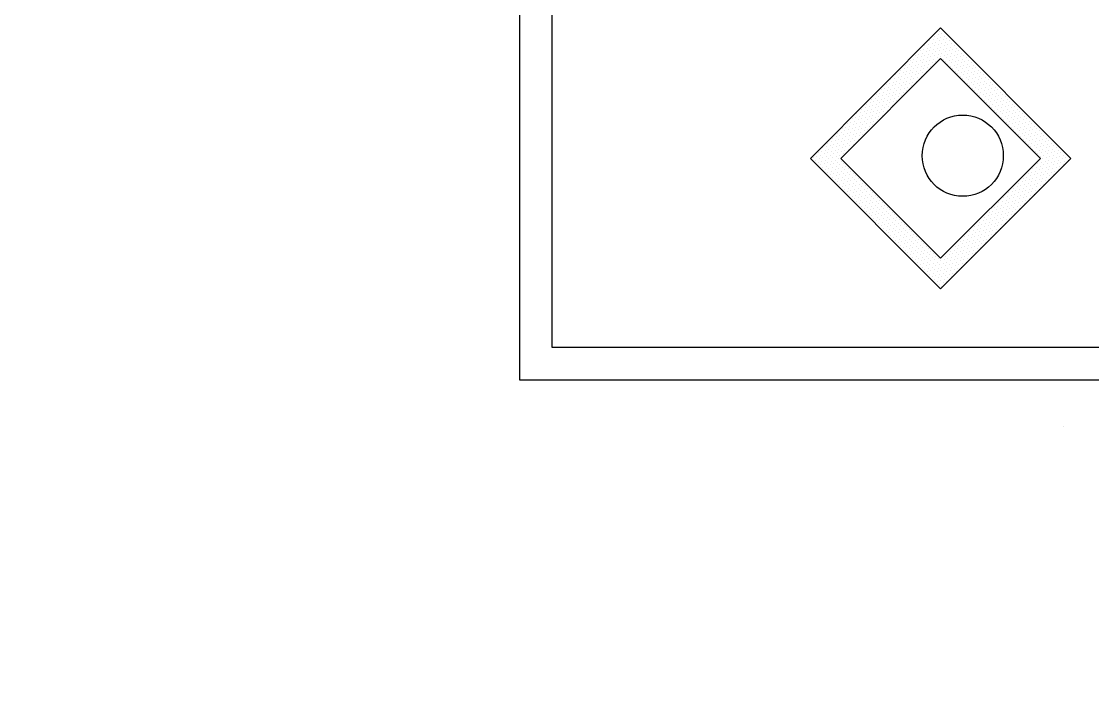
# Model space of a CAD drawing. Extents: x -109 to 1815, y -14679 to 345.
# Drawn here: x 49.234 to 50.224, y 5.582 to 6.203 of the extents above; entities that cross this region are included whole.
import ezdxf

# ---------------------------------------------------------------- set-up
doc = ezdxf.new("R2010")
doc.units = 0
doc.header["$MEASUREMENT"] = 0
doc.linetypes.add('HIDDEN', pattern=[0.375, 0.25, -0.125])
doc.layers.add('PROJCASA', color=3, linetype='HIDDEN')
doc.layers.add('VARANDA', color=1, linetype='CONTINUOUS')

msp = doc.modelspace()

# ---------------------------------------------------------------- linework, layer by layer
at = {"layer": 'PROJCASA', "ltscale": 12}
msp.add_line((47.0846, 2.7423), (55.82619, 11.2923), dxfattribs=at)
at = {"layer": 'VARANDA'}
for p, q in [((49.69396, 6.58669), (49.69396, 5.87232)), ((49.72396, 6.55669), (49.72396, 5.90232)), ((49.96293, 6.07675), (50.08341, 6.19723)), ((50.0778, 6.18966), (50.0778, 6.18966)), ((50.08117, 6.19078), (50.08117, 6.19078)), ((50.08229, 6.19415), (50.08229, 6.19415)), ((50.08341, 6.19723), (50.20388, 6.07675)), ((50.08454, 6.1919), (50.08454, 6.1919)), ((50.08678, 6.18966), (50.08678, 6.18966)), ((50.06882, 6.18068), (50.06882, 6.18068)), ((50.07219, 6.1818), (50.07219, 6.1818)), ((50.07331, 6.18517), (50.07331, 6.18517)), ((50.07443, 6.17955), (50.07443, 6.17955)), ((50.07556, 6.18292), (50.07556, 6.18292)), ((50.07668, 6.18629), (50.07668, 6.18629)), ((50.0778, 6.18068), (50.0778, 6.18068)), ((50.07892, 6.18404), (50.07892, 6.18404)), ((50.08005, 6.18741), (50.08005, 6.18741)), ((50.08117, 6.1818), (50.08117, 6.1818)), ((50.08229, 6.18517), (50.08229, 6.18517)), ((50.08341, 6.18853), (50.08341, 6.18853)), ((50.08341, 6.17955), (50.08341, 6.17955)), ((50.08454, 6.18292), (50.08454, 6.18292)), ((50.08566, 6.18629), (50.08566, 6.18629)), ((50.08678, 6.18068), (50.08678, 6.18068)), ((50.0879, 6.18404), (50.0879, 6.18404)), ((50.08903, 6.18741), (50.08903, 6.18741)), ((50.09015, 6.1818), (50.09015, 6.1818)), ((50.09127, 6.18517), (50.09127, 6.18517)), ((50.09239, 6.17955), (50.09239, 6.17955)), ((50.09352, 6.18292), (50.09352, 6.18292)), ((50.09576, 6.18068), (50.09576, 6.18068)), ((50.05984, 6.1717), (50.05984, 6.1717)), ((50.06209, 6.16945), (50.06209, 6.16945)), ((50.06321, 6.17282), (50.06321, 6.17282)), ((50.06433, 6.17619), (50.06433, 6.17619)), ((50.06545, 6.17057), (50.06545, 6.17057)), ((50.06658, 6.17394), (50.06658, 6.17394)), ((50.0677, 6.17731), (50.0677, 6.17731)), ((50.06882, 6.1717), (50.06882, 6.1717)), ((50.06994, 6.17506), (50.06994, 6.17506)), ((50.07107, 6.17843), (50.07107, 6.17843)), ((50.07107, 6.16945), (50.07107, 6.16945)), ((50.07219, 6.17282), (50.07219, 6.17282)), ((50.07331, 6.17619), (50.07331, 6.17619)), ((50.07443, 6.17057), (50.07443, 6.17057)), ((50.07556, 6.17394), (50.07556, 6.17394)), ((50.07668, 6.17731), (50.07668, 6.17731)), ((50.0778, 6.1717), (50.0778, 6.1717)), ((50.07892, 6.17506), (50.07892, 6.17506)), ((50.08005, 6.17843), (50.08005, 6.17843)), ((50.08005, 6.16945), (50.08005, 6.16945)), ((50.08117, 6.17282), (50.08117, 6.17282)), ((50.08229, 6.17619), (50.08229, 6.17619)), ((50.08341, 6.17057), (50.08341, 6.17057)), ((50.08454, 6.17394), (50.08454, 6.17394)), ((50.08566, 6.17731), (50.08566, 6.17731)), ((50.08678, 6.1717), (50.08678, 6.1717)), ((50.0879, 6.17506), (50.0879, 6.17506)), ((50.08903, 6.17843), (50.08903, 6.17843)), ((50.08903, 6.16945), (50.08903, 6.16945)), ((50.09015, 6.17282), (50.09015, 6.17282)), ((50.09127, 6.17619), (50.09127, 6.17619)), ((50.09239, 6.17057), (50.09239, 6.17057)), ((50.09352, 6.17394), (50.09352, 6.17394)), ((50.09464, 6.17731), (50.09464, 6.17731)), ((50.09576, 6.1717), (50.09576, 6.1717)), ((50.09688, 6.17506), (50.09688, 6.17506)), ((50.09801, 6.17843), (50.09801, 6.17843)), ((50.09801, 6.16945), (50.09801, 6.16945)), ((50.09913, 6.17282), (50.09913, 6.17282)), ((50.10025, 6.17619), (50.10025, 6.17619)), ((50.10137, 6.17057), (50.10137, 6.17057)), ((50.1025, 6.17394), (50.1025, 6.17394)), ((50.10474, 6.1717), (50.10474, 6.1717)), ((50.10699, 6.16945), (50.10699, 6.16945)), ((49.99122, 6.07675), (50.08341, 6.16894)), ((50.05086, 6.16272), (50.05086, 6.16272)), ((50.05311, 6.16047), (50.05311, 6.16047)), ((50.05423, 6.16384), (50.05423, 6.16384)), ((50.05535, 6.16721), (50.05535, 6.16721)), ((50.05647, 6.16159), (50.05647, 6.16159)), ((50.0576, 6.16496), (50.0576, 6.16496)), ((50.05872, 6.16833), (50.05872, 6.16833)), ((50.05984, 6.16272), (50.05984, 6.16272)), ((50.06096, 6.16608), (50.06096, 6.16608)), ((50.06209, 6.16047), (50.06209, 6.16047)), ((50.06321, 6.16384), (50.06321, 6.16384)), ((50.06433, 6.16721), (50.06433, 6.16721)), ((50.06545, 6.16159), (50.06545, 6.16159)), ((50.06658, 6.16496), (50.06658, 6.16496)), ((50.0677, 6.16833), (50.0677, 6.16833)), ((50.06882, 6.16272), (50.06882, 6.16272)), ((50.06994, 6.16608), (50.06994, 6.16608)), ((50.07107, 6.16047), (50.07107, 6.16047)), ((50.07219, 6.16384), (50.07219, 6.16384)), ((50.07331, 6.16721), (50.07331, 6.16721)), ((50.07443, 6.16159), (50.07443, 6.16159)), ((50.07556, 6.16496), (50.07556, 6.16496)), ((50.07668, 6.16833), (50.07668, 6.16833)), ((50.07892, 6.16608), (50.07892, 6.16608)), ((50.08341, 6.16894), (50.1756, 6.07675)), ((50.08566, 6.16833), (50.08566, 6.16833)), ((50.0879, 6.16608), (50.0879, 6.16608)), ((50.09015, 6.16384), (50.09015, 6.16384)), ((50.09127, 6.16721), (50.09127, 6.16721)), ((50.09239, 6.16159), (50.09239, 6.16159)), ((50.09352, 6.16496), (50.09352, 6.16496)), ((50.09464, 6.16833), (50.09464, 6.16833)), ((50.09576, 6.16272), (50.09576, 6.16272)), ((50.09688, 6.16608), (50.09688, 6.16608)), ((50.09801, 6.16047), (50.09801, 6.16047)), ((50.09913, 6.16384), (50.09913, 6.16384)), ((50.10025, 6.16721), (50.10025, 6.16721)), ((50.10137, 6.16159), (50.10137, 6.16159)), ((50.1025, 6.16496), (50.1025, 6.16496)), ((50.10362, 6.16833), (50.10362, 6.16833)), ((50.10474, 6.16272), (50.10474, 6.16272)), ((50.10586, 6.16608), (50.10586, 6.16608)), ((50.10699, 6.16047), (50.10699, 6.16047)), ((50.10811, 6.16384), (50.10811, 6.16384)), ((50.10923, 6.16721), (50.10923, 6.16721)), ((50.11035, 6.16159), (50.11035, 6.16159)), ((50.11148, 6.16496), (50.11148, 6.16496)), ((50.11372, 6.16272), (50.11372, 6.16272)), ((50.11597, 6.16047), (50.11597, 6.16047)), ((50.04076, 6.15037), (50.04076, 6.15037)), ((50.04188, 6.15374), (50.04188, 6.15374)), ((50.04413, 6.15149), (50.04413, 6.15149)), ((50.04525, 6.15486), (50.04525, 6.15486)), ((50.04637, 6.15823), (50.04637, 6.15823)), ((50.04749, 6.15261), (50.04749, 6.15261)), ((50.04862, 6.15598), (50.04862, 6.15598)), ((50.04974, 6.15935), (50.04974, 6.15935)), ((50.04974, 6.15037), (50.04974, 6.15037)), ((50.05086, 6.15374), (50.05086, 6.15374)), ((50.05198, 6.1571), (50.05198, 6.1571)), ((50.05311, 6.15149), (50.05311, 6.15149)), ((50.05423, 6.15486), (50.05423, 6.15486)), ((50.05535, 6.15823), (50.05535, 6.15823)), ((50.05647, 6.15261), (50.05647, 6.15261)), ((50.0576, 6.15598), (50.0576, 6.15598)), ((50.05872, 6.15935), (50.05872, 6.15935)), ((50.05872, 6.15037), (50.05872, 6.15037)), ((50.05984, 6.15374), (50.05984, 6.15374)), ((50.06096, 6.1571), (50.06096, 6.1571)), ((50.06209, 6.15149), (50.06209, 6.15149)), ((50.06321, 6.15486), (50.06321, 6.15486)), ((50.06433, 6.15823), (50.06433, 6.15823)), ((50.06545, 6.15261), (50.06545, 6.15261)), ((50.06658, 6.15598), (50.06658, 6.15598)), ((50.0677, 6.15935), (50.0677, 6.15935)), ((50.06994, 6.1571), (50.06994, 6.1571)), ((50.09464, 6.15935), (50.09464, 6.15935)), ((50.09688, 6.1571), (50.09688, 6.1571)), ((50.09913, 6.15486), (50.09913, 6.15486)), ((50.10025, 6.15823), (50.10025, 6.15823)), ((50.10137, 6.15261), (50.10137, 6.15261)), ((50.1025, 6.15598), (50.1025, 6.15598)), ((50.10362, 6.15935), (50.10362, 6.15935)), ((50.10362, 6.15037), (50.10362, 6.15037)), ((50.10474, 6.15374), (50.10474, 6.15374)), ((50.10586, 6.1571), (50.10586, 6.1571)), ((50.10699, 6.15149), (50.10699, 6.15149)), ((50.10811, 6.15486), (50.10811, 6.15486)), ((50.10923, 6.15823), (50.10923, 6.15823)), ((50.11035, 6.15261), (50.11035, 6.15261)), ((50.11148, 6.15598), (50.11148, 6.15598)), ((50.1126, 6.15935), (50.1126, 6.15935)), ((50.1126, 6.15037), (50.1126, 6.15037)), ((50.11372, 6.15374), (50.11372, 6.15374)), ((50.11485, 6.1571), (50.11485, 6.1571)), ((50.11597, 6.15149), (50.11597, 6.15149)), ((50.11709, 6.15486), (50.11709, 6.15486)), ((50.11821, 6.15823), (50.11821, 6.15823)), ((50.11934, 6.15261), (50.11934, 6.15261)), ((50.12046, 6.15598), (50.12046, 6.15598)), ((50.12158, 6.15037), (50.12158, 6.15037)), ((50.1227, 6.15374), (50.1227, 6.15374)), ((50.12495, 6.15149), (50.12495, 6.15149)), ((50.02841, 6.14027), (50.02841, 6.14027)), ((50.03178, 6.14139), (50.03178, 6.14139)), ((50.0329, 6.14476), (50.0329, 6.14476)), ((50.03515, 6.14251), (50.03515, 6.14251)), ((50.03627, 6.14588), (50.03627, 6.14588)), ((50.03739, 6.14925), (50.03739, 6.14925)), ((50.03739, 6.14027), (50.03739, 6.14027)), ((50.03851, 6.14363), (50.03851, 6.14363)), ((50.03964, 6.147), (50.03964, 6.147)), ((50.04076, 6.14139), (50.04076, 6.14139)), ((50.04188, 6.14476), (50.04188, 6.14476)), ((50.043, 6.14812), (50.043, 6.14812)), ((50.04413, 6.14251), (50.04413, 6.14251)), ((50.04525, 6.14588), (50.04525, 6.14588)), ((50.04637, 6.14925), (50.04637, 6.14925)), ((50.04637, 6.14027), (50.04637, 6.14027)), ((50.04749, 6.14363), (50.04749, 6.14363)), ((50.04862, 6.147), (50.04862, 6.147)), ((50.04974, 6.14139), (50.04974, 6.14139)), ((50.05086, 6.14476), (50.05086, 6.14476)), ((50.05198, 6.14812), (50.05198, 6.14812)), ((50.05311, 6.14251), (50.05311, 6.14251)), ((50.05423, 6.14588), (50.05423, 6.14588)), ((50.05535, 6.14925), (50.05535, 6.14925)), ((50.05647, 6.14363), (50.05647, 6.14363)), ((50.0576, 6.147), (50.0576, 6.147)), ((50.06096, 6.14812), (50.06096, 6.14812)), ((50.10586, 6.14812), (50.10586, 6.14812)), ((50.10811, 6.14588), (50.10811, 6.14588)), ((50.10923, 6.14925), (50.10923, 6.14925)), ((50.11035, 6.14363), (50.11035, 6.14363)), ((50.11148, 6.147), (50.11148, 6.147)), ((50.1126, 6.14139), (50.1126, 6.14139)), ((50.11372, 6.14476), (50.11372, 6.14476)), ((50.11485, 6.14812), (50.11485, 6.14812)), ((50.11597, 6.14251), (50.11597, 6.14251)), ((50.11709, 6.14588), (50.11709, 6.14588)), ((50.11821, 6.14925), (50.11821, 6.14925)), ((50.11821, 6.14027), (50.11821, 6.14027)), ((50.11934, 6.14363), (50.11934, 6.14363)), ((50.12046, 6.147), (50.12046, 6.147)), ((50.12158, 6.14139), (50.12158, 6.14139)), ((50.1227, 6.14476), (50.1227, 6.14476)), ((50.12383, 6.14812), (50.12383, 6.14812)), ((50.12495, 6.14251), (50.12495, 6.14251)), ((50.12607, 6.14588), (50.12607, 6.14588)), ((50.12719, 6.14925), (50.12719, 6.14925)), ((50.12719, 6.14027), (50.12719, 6.14027)), ((50.12832, 6.14363), (50.12832, 6.14363)), ((50.12944, 6.147), (50.12944, 6.147)), ((50.13056, 6.14139), (50.13056, 6.14139)), ((50.13168, 6.14476), (50.13168, 6.14476)), ((50.13393, 6.14251), (50.13393, 6.14251)), ((50.13617, 6.14027), (50.13617, 6.14027)), ((50.01943, 6.13128), (50.01943, 6.13128)), ((50.0228, 6.13241), (50.0228, 6.13241)), ((50.02392, 6.13578), (50.02392, 6.13578)), ((50.02504, 6.13016), (50.02504, 6.13016)), ((50.02617, 6.13353), (50.02617, 6.13353)), ((50.02729, 6.1369), (50.02729, 6.1369)), ((50.02841, 6.13128), (50.02841, 6.13128)), ((50.02953, 6.13465), (50.02953, 6.13465)), ((50.03066, 6.13802), (50.03066, 6.13802)), ((50.03178, 6.13241), (50.03178, 6.13241)), ((50.0329, 6.13578), (50.0329, 6.13578)), ((50.03402, 6.13914), (50.03402, 6.13914)), ((50.03402, 6.13016), (50.03402, 6.13016)), ((50.03515, 6.13353), (50.03515, 6.13353)), ((50.03627, 6.1369), (50.03627, 6.1369)), ((50.03739, 6.13128), (50.03739, 6.13128)), ((50.03851, 6.13465), (50.03851, 6.13465)), ((50.03964, 6.13802), (50.03964, 6.13802)), ((50.04076, 6.13241), (50.04076, 6.13241)), ((50.04188, 6.13578), (50.04188, 6.13578)), ((50.043, 6.13914), (50.043, 6.13914)), ((50.043, 6.13016), (50.043, 6.13016)), ((50.04413, 6.13353), (50.04413, 6.13353)), ((50.04525, 6.1369), (50.04525, 6.1369)), ((50.04749, 6.13465), (50.04749, 6.13465)), ((50.04862, 6.13802), (50.04862, 6.13802)), ((50.05198, 6.13914), (50.05198, 6.13914)), ((50.11485, 6.13914), (50.11485, 6.13914)), ((50.11709, 6.1369), (50.11709, 6.1369)), ((50.11934, 6.13465), (50.11934, 6.13465)), ((50.12046, 6.13802), (50.12046, 6.13802)), ((50.12158, 6.13241), (50.12158, 6.13241)), ((50.1227, 6.13578), (50.1227, 6.13578)), ((50.12383, 6.13914), (50.12383, 6.13914)), ((50.12383, 6.13016), (50.12383, 6.13016)), ((50.12495, 6.13353), (50.12495, 6.13353)), ((50.12607, 6.1369), (50.12607, 6.1369)), ((50.12719, 6.13128), (50.12719, 6.13128)), ((50.12832, 6.13465), (50.12832, 6.13465)), ((50.12944, 6.13802), (50.12944, 6.13802)), ((50.13056, 6.13241), (50.13056, 6.13241)), ((50.13168, 6.13578), (50.13168, 6.13578)), ((50.13281, 6.13914), (50.13281, 6.13914)), ((50.13281, 6.13016), (50.13281, 6.13016)), ((50.13393, 6.13353), (50.13393, 6.13353)), ((50.13505, 6.1369), (50.13505, 6.1369)), ((50.13617, 6.13128), (50.13617, 6.13128)), ((50.1373, 6.13465), (50.1373, 6.13465)), ((50.13842, 6.13802), (50.13842, 6.13802)), ((50.13954, 6.13241), (50.13954, 6.13241)), ((50.14066, 6.13578), (50.14066, 6.13578)), ((50.14179, 6.13016), (50.14179, 6.13016)), ((50.14291, 6.13353), (50.14291, 6.13353)), ((50.14515, 6.13128), (50.14515, 6.13128)), ((50.01045, 6.1223), (50.01045, 6.1223)), ((50.01269, 6.12006), (50.01269, 6.12006)), ((50.01382, 6.12343), (50.01382, 6.12343)), ((50.01494, 6.12679), (50.01494, 6.12679)), ((50.01606, 6.12118), (50.01606, 6.12118)), ((50.01718, 6.12455), (50.01718, 6.12455)), ((50.01831, 6.12792), (50.01831, 6.12792)), ((50.01943, 6.1223), (50.01943, 6.1223)), ((50.02055, 6.12567), (50.02055, 6.12567)), ((50.02167, 6.12904), (50.02167, 6.12904)), ((50.02167, 6.12006), (50.02167, 6.12006)), ((50.0228, 6.12343), (50.0228, 6.12343)), ((50.02392, 6.12679), (50.02392, 6.12679)), ((50.02504, 6.12118), (50.02504, 6.12118)), ((50.02617, 6.12455), (50.02617, 6.12455)), ((50.02729, 6.12792), (50.02729, 6.12792)), ((50.02841, 6.1223), (50.02841, 6.1223)), ((50.02953, 6.12567), (50.02953, 6.12567)), ((50.03066, 6.12904), (50.03066, 6.12904)), ((50.03066, 6.12006), (50.03066, 6.12006)), ((50.03178, 6.12343), (50.03178, 6.12343)), ((50.0329, 6.12679), (50.0329, 6.12679)), ((50.03402, 6.12118), (50.03402, 6.12118)), ((50.03515, 6.12455), (50.03515, 6.12455)), ((50.03627, 6.12792), (50.03627, 6.12792)), ((50.03851, 6.12567), (50.03851, 6.12567)), ((50.03964, 6.12904), (50.03964, 6.12904)), ((50.12607, 6.12792), (50.12607, 6.12792)), ((50.12832, 6.12567), (50.12832, 6.12567)), ((50.12944, 6.12904), (50.12944, 6.12904)), ((50.13056, 6.12343), (50.13056, 6.12343)), ((50.13168, 6.12679), (50.13168, 6.12679)), ((50.13281, 6.12118), (50.13281, 6.12118)), ((50.13393, 6.12455), (50.13393, 6.12455)), ((50.13505, 6.12792), (50.13505, 6.12792)), ((50.13617, 6.1223), (50.13617, 6.1223)), ((50.1373, 6.12567), (50.1373, 6.12567)), ((50.13842, 6.12904), (50.13842, 6.12904)), ((50.13842, 6.12006), (50.13842, 6.12006)), ((50.13954, 6.12343), (50.13954, 6.12343)), ((50.14066, 6.12679), (50.14066, 6.12679)), ((50.14179, 6.12118), (50.14179, 6.12118)), ((50.14291, 6.12455), (50.14291, 6.12455)), ((50.14403, 6.12792), (50.14403, 6.12792)), ((50.14515, 6.1223), (50.14515, 6.1223)), ((50.14628, 6.12567), (50.14628, 6.12567)), ((50.1474, 6.12904), (50.1474, 6.12904)), ((50.1474, 6.12006), (50.1474, 6.12006)), ((50.14852, 6.12343), (50.14852, 6.12343)), ((50.14964, 6.12679), (50.14964, 6.12679)), ((50.15077, 6.12118), (50.15077, 6.12118)), ((50.15189, 6.12455), (50.15189, 6.12455)), ((50.15413, 6.1223), (50.15413, 6.1223)), ((50.15638, 6.12006), (50.15638, 6.12006)), ((50.00147, 6.11332), (50.00147, 6.11332)), ((50.00371, 6.11108), (50.00371, 6.11108)), ((50.00484, 6.11445), (50.00484, 6.11445)), ((50.00596, 6.11781), (50.00596, 6.11781)), ((50.00708, 6.1122), (50.00708, 6.1122)), ((50.0082, 6.11557), (50.0082, 6.11557)), ((50.00933, 6.11894), (50.00933, 6.11894)), ((50.01045, 6.11332), (50.01045, 6.11332)), ((50.01157, 6.11669), (50.01157, 6.11669)), ((50.01269, 6.11108), (50.01269, 6.11108)), ((50.01382, 6.11445), (50.01382, 6.11445)), ((50.01494, 6.11781), (50.01494, 6.11781)), ((50.01606, 6.1122), (50.01606, 6.1122)), ((50.01718, 6.11557), (50.01718, 6.11557)), ((50.01831, 6.11894), (50.01831, 6.11894)), ((50.01943, 6.11332), (50.01943, 6.11332)), ((50.02055, 6.11669), (50.02055, 6.11669)), ((50.02167, 6.11108), (50.02167, 6.11108)), ((50.0228, 6.11445), (50.0228, 6.11445)), ((50.02392, 6.11781), (50.02392, 6.11781)), ((50.02504, 6.1122), (50.02504, 6.1122)), ((50.02617, 6.11557), (50.02617, 6.11557)), ((50.02729, 6.11894), (50.02729, 6.11894)), ((50.02953, 6.11669), (50.02953, 6.11669)), ((50.13505, 6.11894), (50.13505, 6.11894)), ((50.1373, 6.11669), (50.1373, 6.11669)), ((50.13954, 6.11445), (50.13954, 6.11445)), ((50.14066, 6.11781), (50.14066, 6.11781)), ((50.14179, 6.1122), (50.14179, 6.1122)), ((50.14291, 6.11557), (50.14291, 6.11557)), ((50.14403, 6.11894), (50.14403, 6.11894)), ((50.14515, 6.11332), (50.14515, 6.11332)), ((50.14628, 6.11669), (50.14628, 6.11669)), ((50.1474, 6.11108), (50.1474, 6.11108)), ((50.14852, 6.11445), (50.14852, 6.11445)), ((50.14964, 6.11781), (50.14964, 6.11781)), ((50.15077, 6.1122), (50.15077, 6.1122)), ((50.15189, 6.11557), (50.15189, 6.11557)), ((50.15301, 6.11894), (50.15301, 6.11894)), ((50.15413, 6.11332), (50.15413, 6.11332)), ((50.15526, 6.11669), (50.15526, 6.11669)), ((50.15638, 6.11108), (50.15638, 6.11108)), ((50.1575, 6.11445), (50.1575, 6.11445)), ((50.15862, 6.11781), (50.15862, 6.11781)), ((50.15975, 6.1122), (50.15975, 6.1122)), ((50.16087, 6.11557), (50.16087, 6.11557)), ((50.16311, 6.11332), (50.16311, 6.11332)), ((50.16536, 6.11108), (50.16536, 6.11108)), ((49.99137, 6.10098), (49.99137, 6.10098)), ((49.99249, 6.10434), (49.99249, 6.10434)), ((49.99473, 6.1021), (49.99473, 6.1021)), ((49.99586, 6.10547), (49.99586, 6.10547)), ((49.99698, 6.10883), (49.99698, 6.10883)), ((49.9981, 6.10322), (49.9981, 6.10322)), ((49.99922, 6.10659), (49.99922, 6.10659)), ((50.00035, 6.10996), (50.00035, 6.10996)), ((50.00035, 6.10098), (50.00035, 6.10098)), ((50.00147, 6.10434), (50.00147, 6.10434)), ((50.00259, 6.10771), (50.00259, 6.10771)), ((50.00371, 6.1021), (50.00371, 6.1021)), ((50.00484, 6.10547), (50.00484, 6.10547)), ((50.00596, 6.10883), (50.00596, 6.10883)), ((50.00708, 6.10322), (50.00708, 6.10322)), ((50.0082, 6.10659), (50.0082, 6.10659)), ((50.00933, 6.10996), (50.00933, 6.10996)), ((50.00933, 6.10098), (50.00933, 6.10098)), ((50.01045, 6.10434), (50.01045, 6.10434)), ((50.01157, 6.10771), (50.01157, 6.10771)), ((50.01269, 6.1021), (50.01269, 6.1021)), ((50.01382, 6.10547), (50.01382, 6.10547)), ((50.01494, 6.10883), (50.01494, 6.10883)), ((50.01606, 6.10322), (50.01606, 6.10322)), ((50.01718, 6.10659), (50.01718, 6.10659)), ((50.01831, 6.10996), (50.01831, 6.10996)), ((50.02055, 6.10771), (50.02055, 6.10771)), ((50.14403, 6.10996), (50.14403, 6.10996)), ((50.14628, 6.10771), (50.14628, 6.10771)), ((50.14852, 6.10547), (50.14852, 6.10547)), ((50.14964, 6.10883), (50.14964, 6.10883)), ((50.15077, 6.10322), (50.15077, 6.10322)), ((50.15189, 6.10659), (50.15189, 6.10659)), ((50.15301, 6.10996), (50.15301, 6.10996)), ((50.15301, 6.10098), (50.15301, 6.10098)), ((50.15413, 6.10434), (50.15413, 6.10434)), ((50.15526, 6.10771), (50.15526, 6.10771)), ((50.15638, 6.1021), (50.15638, 6.1021)), ((50.1575, 6.10547), (50.1575, 6.10547)), ((50.15862, 6.10883), (50.15862, 6.10883)), ((50.15975, 6.10322), (50.15975, 6.10322)), ((50.16087, 6.10659), (50.16087, 6.10659)), ((50.16199, 6.10996), (50.16199, 6.10996)), ((50.16199, 6.10098), (50.16199, 6.10098)), ((50.16311, 6.10434), (50.16311, 6.10434)), ((50.16424, 6.10771), (50.16424, 6.10771)), ((50.16536, 6.1021), (50.16536, 6.1021)), ((50.16648, 6.10547), (50.16648, 6.10547)), ((50.1676, 6.10883), (50.1676, 6.10883)), ((50.16873, 6.10322), (50.16873, 6.10322)), ((50.16985, 6.10659), (50.16985, 6.10659)), ((50.17097, 6.10098), (50.17097, 6.10098)), ((50.17209, 6.10434), (50.17209, 6.10434)), ((50.17434, 6.1021), (50.17434, 6.1021)), ((49.97902, 6.09087), (49.97902, 6.09087)), ((49.98239, 6.092), (49.98239, 6.092)), ((49.98351, 6.09536), (49.98351, 6.09536)), ((49.98575, 6.09312), (49.98575, 6.09312)), ((49.98688, 6.09649), (49.98688, 6.09649)), ((49.988, 6.09985), (49.988, 6.09985)), ((49.988, 6.09087), (49.988, 6.09087)), ((49.98912, 6.09424), (49.98912, 6.09424)), ((49.99024, 6.09761), (49.99024, 6.09761)), ((49.99137, 6.092), (49.99137, 6.092)), ((49.99249, 6.09536), (49.99249, 6.09536)), ((49.99361, 6.09873), (49.99361, 6.09873)), ((49.99473, 6.09312), (49.99473, 6.09312)), ((49.99586, 6.09649), (49.99586, 6.09649)), ((49.99698, 6.09985), (49.99698, 6.09985)), ((49.99698, 6.09087), (49.99698, 6.09087)), ((49.9981, 6.09424), (49.9981, 6.09424)), ((49.99922, 6.09761), (49.99922, 6.09761)), ((50.00035, 6.092), (50.00035, 6.092)), ((50.00147, 6.09536), (50.00147, 6.09536)), ((50.00259, 6.09873), (50.00259, 6.09873)), ((50.00371, 6.09312), (50.00371, 6.09312)), ((50.00484, 6.09649), (50.00484, 6.09649)), ((50.00596, 6.09985), (50.00596, 6.09985)), ((50.00708, 6.09424), (50.00708, 6.09424)), ((50.0082, 6.09761), (50.0082, 6.09761)), ((50.01157, 6.09873), (50.01157, 6.09873)), ((50.15526, 6.09873), (50.15526, 6.09873)), ((50.1575, 6.09649), (50.1575, 6.09649)), ((50.15862, 6.09985), (50.15862, 6.09985)), ((50.15975, 6.09424), (50.15975, 6.09424)), ((50.16087, 6.09761), (50.16087, 6.09761)), ((50.16199, 6.092), (50.16199, 6.092)), ((50.16311, 6.09536), (50.16311, 6.09536)), ((50.16424, 6.09873), (50.16424, 6.09873)), ((50.16536, 6.09312), (50.16536, 6.09312)), ((50.16648, 6.09649), (50.16648, 6.09649)), ((50.1676, 6.09985), (50.1676, 6.09985)), ((50.1676, 6.09087), (50.1676, 6.09087)), ((50.16873, 6.09424), (50.16873, 6.09424)), ((50.16985, 6.09761), (50.16985, 6.09761)), ((50.17097, 6.092), (50.17097, 6.092)), ((50.17209, 6.09536), (50.17209, 6.09536)), ((50.17322, 6.09873), (50.17322, 6.09873)), ((50.17434, 6.09312), (50.17434, 6.09312)), ((50.17546, 6.09649), (50.17546, 6.09649)), ((50.17658, 6.09985), (50.17658, 6.09985)), ((50.17658, 6.09087), (50.17658, 6.09087)), ((50.17771, 6.09424), (50.17771, 6.09424)), ((50.17883, 6.09761), (50.17883, 6.09761)), ((50.17995, 6.092), (50.17995, 6.092)), ((50.18107, 6.09536), (50.18107, 6.09536)), ((50.18332, 6.09312), (50.18332, 6.09312)), ((50.18556, 6.09087), (50.18556, 6.09087)), ((49.97004, 6.08189), (49.97004, 6.08189)), ((49.97341, 6.08302), (49.97341, 6.08302)), ((49.97453, 6.08638), (49.97453, 6.08638)), ((49.97565, 6.08077), (49.97565, 6.08077)), ((49.97677, 6.08414), (49.97677, 6.08414)), ((49.9779, 6.08751), (49.9779, 6.08751)), ((49.97902, 6.08189), (49.97902, 6.08189)), ((49.98014, 6.08526), (49.98014, 6.08526)), ((49.98126, 6.08863), (49.98126, 6.08863)), ((49.98239, 6.08302), (49.98239, 6.08302)), ((49.98351, 6.08638), (49.98351, 6.08638)), ((49.98463, 6.08975), (49.98463, 6.08975)), ((49.98463, 6.08077), (49.98463, 6.08077)), ((49.98575, 6.08414), (49.98575, 6.08414)), ((49.98688, 6.08751), (49.98688, 6.08751)), ((49.988, 6.08189), (49.988, 6.08189)), ((49.98912, 6.08526), (49.98912, 6.08526)), ((49.99024, 6.08863), (49.99024, 6.08863)), ((49.99137, 6.08302), (49.99137, 6.08302)), ((49.99249, 6.08638), (49.99249, 6.08638)), ((49.99361, 6.08975), (49.99361, 6.08975)), ((49.99361, 6.08077), (49.99361, 6.08077)), ((49.99473, 6.08414), (49.99473, 6.08414)), ((49.99586, 6.08751), (49.99586, 6.08751)), ((49.9981, 6.08526), (49.9981, 6.08526)), ((49.99922, 6.08863), (49.99922, 6.08863)), ((50.00259, 6.08975), (50.00259, 6.08975)), ((50.16424, 6.08975), (50.16424, 6.08975)), ((50.16648, 6.08751), (50.16648, 6.08751)), ((50.16873, 6.08526), (50.16873, 6.08526)), ((50.16985, 6.08863), (50.16985, 6.08863)), ((50.17097, 6.08302), (50.17097, 6.08302)), ((50.17209, 6.08638), (50.17209, 6.08638)), ((50.17322, 6.08975), (50.17322, 6.08975)), ((50.17322, 6.08077), (50.17322, 6.08077)), ((50.17434, 6.08414), (50.17434, 6.08414)), ((50.17546, 6.08751), (50.17546, 6.08751)), ((50.17658, 6.08189), (50.17658, 6.08189)), ((50.17771, 6.08526), (50.17771, 6.08526)), ((50.17883, 6.08863), (50.17883, 6.08863)), ((50.17995, 6.08302), (50.17995, 6.08302)), ((50.18107, 6.08638), (50.18107, 6.08638)), ((50.1822, 6.08975), (50.1822, 6.08975)), ((50.1822, 6.08077), (50.1822, 6.08077)), ((50.18332, 6.08414), (50.18332, 6.08414)), ((50.18444, 6.08751), (50.18444, 6.08751)), ((50.18556, 6.08189), (50.18556, 6.08189)), ((50.18669, 6.08526), (50.18669, 6.08526)), ((50.18781, 6.08863), (50.18781, 6.08863)), ((50.18893, 6.08302), (50.18893, 6.08302)), ((50.19005, 6.08638), (50.19005, 6.08638)), ((50.19118, 6.08077), (50.19118, 6.08077)), ((50.1923, 6.08414), (50.1923, 6.08414)), ((50.19454, 6.08189), (50.19454, 6.08189)), ((50.08341, 5.95628), (49.96293, 6.07675)), ((49.96555, 6.0774), (49.96555, 6.0774)), ((49.96779, 6.07516), (49.96779, 6.07516)), ((49.96892, 6.07853), (49.96892, 6.07853)), ((49.97004, 6.07291), (49.97004, 6.07291)), ((49.97116, 6.07628), (49.97116, 6.07628)), ((49.97228, 6.07965), (49.97228, 6.07965)), ((49.97228, 6.07067), (49.97228, 6.07067)), ((49.97341, 6.07404), (49.97341, 6.07404)), ((49.97453, 6.0774), (49.97453, 6.0774)), ((49.97565, 6.07179), (49.97565, 6.07179)), ((49.97677, 6.07516), (49.97677, 6.07516)), ((49.9779, 6.07853), (49.9779, 6.07853)), ((49.97902, 6.07291), (49.97902, 6.07291)), ((49.98014, 6.07628), (49.98014, 6.07628)), ((49.98126, 6.07965), (49.98126, 6.07965)), ((49.98126, 6.07067), (49.98126, 6.07067)), ((49.98239, 6.07404), (49.98239, 6.07404)), ((49.98351, 6.0774), (49.98351, 6.0774)), ((49.98463, 6.07179), (49.98463, 6.07179)), ((49.98575, 6.07516), (49.98575, 6.07516)), ((49.98688, 6.07853), (49.98688, 6.07853)), ((49.988, 6.07291), (49.988, 6.07291)), ((49.98912, 6.07628), (49.98912, 6.07628)), ((49.99024, 6.07965), (49.99024, 6.07965)), ((49.99024, 6.07067), (49.99024, 6.07067)), ((50.08341, 5.98456), (49.99122, 6.07675)), ((49.99137, 6.07404), (49.99137, 6.07404)), ((49.99361, 6.07179), (49.99361, 6.07179)), ((50.1756, 6.07675), (50.08341, 5.98456)), ((50.20388, 6.07675), (50.08341, 5.95628)), ((50.16985, 6.07067), (50.16985, 6.07067)), ((50.17322, 6.07179), (50.17322, 6.07179)), ((50.17434, 6.07516), (50.17434, 6.07516)), ((50.17546, 6.07853), (50.17546, 6.07853)), ((50.17658, 6.07291), (50.17658, 6.07291)), ((50.17771, 6.07628), (50.17771, 6.07628)), ((50.17883, 6.07965), (50.17883, 6.07965)), ((50.17883, 6.07067), (50.17883, 6.07067)), ((50.17995, 6.07404), (50.17995, 6.07404)), ((50.18107, 6.0774), (50.18107, 6.0774)), ((50.1822, 6.07179), (50.1822, 6.07179)), ((50.18332, 6.07516), (50.18332, 6.07516)), ((50.18444, 6.07853), (50.18444, 6.07853)), ((50.18556, 6.07291), (50.18556, 6.07291)), ((50.18669, 6.07628), (50.18669, 6.07628)), ((50.18781, 6.07965), (50.18781, 6.07965)), ((50.18781, 6.07067), (50.18781, 6.07067)), ((50.18893, 6.07404), (50.18893, 6.07404)), ((50.19005, 6.0774), (50.19005, 6.0774)), ((50.19118, 6.07179), (50.19118, 6.07179)), ((50.1923, 6.07516), (50.1923, 6.07516)), ((50.19342, 6.07853), (50.19342, 6.07853)), ((50.19454, 6.07291), (50.19454, 6.07291)), ((50.19567, 6.07628), (50.19567, 6.07628)), ((50.19679, 6.07965), (50.19679, 6.07965)), ((50.19679, 6.07067), (50.19679, 6.07067)), ((50.19791, 6.07404), (50.19791, 6.07404)), ((50.19903, 6.0774), (50.19903, 6.0774)), ((50.20128, 6.07516), (50.20128, 6.07516)), ((49.97453, 6.06842), (49.97453, 6.06842)), ((49.97677, 6.06618), (49.97677, 6.06618)), ((49.9779, 6.06955), (49.9779, 6.06955)), ((49.97902, 6.06393), (49.97902, 6.06393)), ((49.98014, 6.0673), (49.98014, 6.0673)), ((49.98126, 6.06169), (49.98126, 6.06169)), ((49.98239, 6.06506), (49.98239, 6.06506)), ((49.98351, 6.06842), (49.98351, 6.06842)), ((49.98463, 6.06281), (49.98463, 6.06281)), ((49.98575, 6.06618), (49.98575, 6.06618)), ((49.98688, 6.06955), (49.98688, 6.06955)), ((49.98688, 6.06057), (49.98688, 6.06057)), ((49.988, 6.06393), (49.988, 6.06393)), ((49.98912, 6.0673), (49.98912, 6.0673)), ((49.99024, 6.06169), (49.99024, 6.06169)), ((49.99137, 6.06506), (49.99137, 6.06506)), ((49.99249, 6.06842), (49.99249, 6.06842)), ((49.99361, 6.06281), (49.99361, 6.06281)), ((49.99473, 6.06618), (49.99473, 6.06618)), ((49.99586, 6.06955), (49.99586, 6.06955)), ((49.99586, 6.06057), (49.99586, 6.06057)), ((49.99698, 6.06393), (49.99698, 6.06393)), ((49.9981, 6.0673), (49.9981, 6.0673)), ((49.99922, 6.06169), (49.99922, 6.06169)), ((50.00035, 6.06506), (50.00035, 6.06506)), ((50.00259, 6.06281), (50.00259, 6.06281)), ((50.00484, 6.06057), (50.00484, 6.06057)), ((50.16087, 6.06169), (50.16087, 6.06169)), ((50.16424, 6.06281), (50.16424, 6.06281)), ((50.16536, 6.06618), (50.16536, 6.06618)), ((50.16648, 6.06057), (50.16648, 6.06057)), ((50.1676, 6.06393), (50.1676, 6.06393)), ((50.16873, 6.0673), (50.16873, 6.0673)), ((50.16985, 6.06169), (50.16985, 6.06169)), ((50.17097, 6.06506), (50.17097, 6.06506)), ((50.17209, 6.06842), (50.17209, 6.06842)), ((50.17322, 6.06281), (50.17322, 6.06281)), ((50.17434, 6.06618), (50.17434, 6.06618)), ((50.17546, 6.06955), (50.17546, 6.06955)), ((50.17546, 6.06057), (50.17546, 6.06057)), ((50.17658, 6.06393), (50.17658, 6.06393)), ((50.17771, 6.0673), (50.17771, 6.0673)), ((50.17883, 6.06169), (50.17883, 6.06169)), ((50.17995, 6.06506), (50.17995, 6.06506)), ((50.18107, 6.06842), (50.18107, 6.06842)), ((50.1822, 6.06281), (50.1822, 6.06281)), ((50.18332, 6.06618), (50.18332, 6.06618)), ((50.18444, 6.06955), (50.18444, 6.06955)), ((50.18444, 6.06057), (50.18444, 6.06057)), ((50.18556, 6.06393), (50.18556, 6.06393)), ((50.18669, 6.0673), (50.18669, 6.0673)), ((50.18781, 6.06169), (50.18781, 6.06169)), ((50.18893, 6.06506), (50.18893, 6.06506)), ((50.19005, 6.06842), (50.19005, 6.06842)), ((50.1923, 6.06618), (50.1923, 6.06618)), ((50.19342, 6.06955), (50.19342, 6.06955)), ((49.98351, 6.05944), (49.98351, 6.05944)), ((49.98575, 6.0572), (49.98575, 6.0572)), ((49.988, 6.05495), (49.988, 6.05495)), ((49.98912, 6.05832), (49.98912, 6.05832)), ((49.99024, 6.05271), (49.99024, 6.05271)), ((49.99137, 6.05608), (49.99137, 6.05608)), ((49.99249, 6.05944), (49.99249, 6.05944)), ((49.99361, 6.05383), (49.99361, 6.05383)), ((49.99473, 6.0572), (49.99473, 6.0572)), ((49.99586, 6.05159), (49.99586, 6.05159)), ((49.99698, 6.05495), (49.99698, 6.05495)), ((49.9981, 6.05832), (49.9981, 6.05832)), ((49.99922, 6.05271), (49.99922, 6.05271)), ((50.00035, 6.05608), (50.00035, 6.05608)), ((50.00147, 6.05944), (50.00147, 6.05944)), ((50.00259, 6.05383), (50.00259, 6.05383)), ((50.00371, 6.0572), (50.00371, 6.0572)), ((50.00484, 6.05159), (50.00484, 6.05159)), ((50.00596, 6.05495), (50.00596, 6.05495)), ((50.00708, 6.05832), (50.00708, 6.05832)), ((50.0082, 6.05271), (50.0082, 6.05271)), ((50.00933, 6.05608), (50.00933, 6.05608)), ((50.01157, 6.05383), (50.01157, 6.05383)), ((50.01382, 6.05159), (50.01382, 6.05159)), ((50.15189, 6.05271), (50.15189, 6.05271)), ((50.15526, 6.05383), (50.15526, 6.05383)), ((50.15638, 6.0572), (50.15638, 6.0572)), ((50.1575, 6.05159), (50.1575, 6.05159)), ((50.15862, 6.05495), (50.15862, 6.05495)), ((50.15975, 6.05832), (50.15975, 6.05832)), ((50.16087, 6.05271), (50.16087, 6.05271)), ((50.16199, 6.05608), (50.16199, 6.05608)), ((50.16311, 6.05944), (50.16311, 6.05944)), ((50.16424, 6.05383), (50.16424, 6.05383)), ((50.16536, 6.0572), (50.16536, 6.0572)), ((50.16648, 6.05159), (50.16648, 6.05159)), ((50.1676, 6.05495), (50.1676, 6.05495)), ((50.16873, 6.05832), (50.16873, 6.05832)), ((50.16985, 6.05271), (50.16985, 6.05271)), ((50.17097, 6.05608), (50.17097, 6.05608)), ((50.17209, 6.05944), (50.17209, 6.05944)), ((50.17322, 6.05383), (50.17322, 6.05383)), ((50.17434, 6.0572), (50.17434, 6.0572)), ((50.17546, 6.05159), (50.17546, 6.05159)), ((50.17658, 6.05495), (50.17658, 6.05495)), ((50.17771, 6.05832), (50.17771, 6.05832)), ((50.17883, 6.05271), (50.17883, 6.05271)), ((50.17995, 6.05608), (50.17995, 6.05608)), ((50.18107, 6.05944), (50.18107, 6.05944)), ((50.18332, 6.0572), (50.18332, 6.0572)), ((49.99249, 6.05046), (49.99249, 6.05046)), ((49.99473, 6.04822), (49.99473, 6.04822)), ((49.99698, 6.04597), (49.99698, 6.04597)), ((49.9981, 6.04934), (49.9981, 6.04934)), ((49.99922, 6.04373), (49.99922, 6.04373)), ((50.00035, 6.0471), (50.00035, 6.0471)), ((50.00147, 6.05046), (50.00147, 6.05046)), ((50.00147, 6.04148), (50.00147, 6.04148)), ((50.00259, 6.04485), (50.00259, 6.04485)), ((50.00371, 6.04822), (50.00371, 6.04822)), ((50.00484, 6.0426), (50.00484, 6.0426)), ((50.00596, 6.04597), (50.00596, 6.04597)), ((50.00708, 6.04934), (50.00708, 6.04934)), ((50.0082, 6.04373), (50.0082, 6.04373)), ((50.00933, 6.0471), (50.00933, 6.0471)), ((50.01045, 6.05046), (50.01045, 6.05046)), ((50.01045, 6.04148), (50.01045, 6.04148)), ((50.01157, 6.04485), (50.01157, 6.04485)), ((50.01269, 6.04822), (50.01269, 6.04822)), ((50.01382, 6.0426), (50.01382, 6.0426)), ((50.01494, 6.04597), (50.01494, 6.04597)), ((50.01606, 6.04934), (50.01606, 6.04934)), ((50.01718, 6.04373), (50.01718, 6.04373)), ((50.01831, 6.0471), (50.01831, 6.0471)), ((50.01943, 6.04148), (50.01943, 6.04148)), ((50.02055, 6.04485), (50.02055, 6.04485)), ((50.0228, 6.0426), (50.0228, 6.0426)), ((50.14291, 6.04373), (50.14291, 6.04373)), ((50.14515, 6.04148), (50.14515, 6.04148)), ((50.14628, 6.04485), (50.14628, 6.04485)), ((50.1474, 6.04822), (50.1474, 6.04822)), ((50.14852, 6.0426), (50.14852, 6.0426)), ((50.14964, 6.04597), (50.14964, 6.04597)), ((50.15077, 6.04934), (50.15077, 6.04934)), ((50.15189, 6.04373), (50.15189, 6.04373)), ((50.15301, 6.0471), (50.15301, 6.0471)), ((50.15413, 6.05046), (50.15413, 6.05046)), ((50.15413, 6.04148), (50.15413, 6.04148)), ((50.15526, 6.04485), (50.15526, 6.04485)), ((50.15638, 6.04822), (50.15638, 6.04822)), ((50.1575, 6.0426), (50.1575, 6.0426)), ((50.15862, 6.04597), (50.15862, 6.04597)), ((50.15975, 6.04934), (50.15975, 6.04934)), ((50.16087, 6.04373), (50.16087, 6.04373)), ((50.16199, 6.0471), (50.16199, 6.0471)), ((50.16311, 6.05046), (50.16311, 6.05046)), ((50.16311, 6.04148), (50.16311, 6.04148)), ((50.16424, 6.04485), (50.16424, 6.04485)), ((50.16536, 6.04822), (50.16536, 6.04822)), ((50.16648, 6.0426), (50.16648, 6.0426)), ((50.1676, 6.04597), (50.1676, 6.04597)), ((50.16873, 6.04934), (50.16873, 6.04934)), ((50.16985, 6.04373), (50.16985, 6.04373)), ((50.17097, 6.0471), (50.17097, 6.0471)), ((50.17209, 6.05046), (50.17209, 6.05046)), ((50.17434, 6.04822), (50.17434, 6.04822)), ((50.00371, 6.03924), (50.00371, 6.03924)), ((50.00596, 6.03699), (50.00596, 6.03699)), ((50.00708, 6.04036), (50.00708, 6.04036)), ((50.0082, 6.03475), (50.0082, 6.03475)), ((50.00933, 6.03811), (50.00933, 6.03811)), ((50.01045, 6.0325), (50.01045, 6.0325)), ((50.01157, 6.03587), (50.01157, 6.03587)), ((50.01269, 6.03924), (50.01269, 6.03924)), ((50.01382, 6.03362), (50.01382, 6.03362)), ((50.01494, 6.03699), (50.01494, 6.03699)), ((50.01606, 6.04036), (50.01606, 6.04036)), ((50.01606, 6.03138), (50.01606, 6.03138)), ((50.01718, 6.03475), (50.01718, 6.03475)), ((50.01831, 6.03811), (50.01831, 6.03811)), ((50.01943, 6.0325), (50.01943, 6.0325)), ((50.02055, 6.03587), (50.02055, 6.03587)), ((50.02167, 6.03924), (50.02167, 6.03924)), ((50.0228, 6.03362), (50.0228, 6.03362)), ((50.02392, 6.03699), (50.02392, 6.03699)), ((50.02504, 6.04036), (50.02504, 6.04036)), ((50.02504, 6.03138), (50.02504, 6.03138)), ((50.02617, 6.03475), (50.02617, 6.03475)), ((50.02729, 6.03811), (50.02729, 6.03811)), ((50.02841, 6.0325), (50.02841, 6.0325)), ((50.02953, 6.03587), (50.02953, 6.03587)), ((50.03178, 6.03362), (50.03178, 6.03362)), ((50.03402, 6.03138), (50.03402, 6.03138)), ((50.13281, 6.03138), (50.13281, 6.03138)), ((50.13393, 6.03475), (50.13393, 6.03475)), ((50.13617, 6.0325), (50.13617, 6.0325)), ((50.1373, 6.03587), (50.1373, 6.03587)), ((50.13842, 6.03924), (50.13842, 6.03924)), ((50.13954, 6.03362), (50.13954, 6.03362)), ((50.14066, 6.03699), (50.14066, 6.03699)), ((50.14179, 6.04036), (50.14179, 6.04036)), ((50.14179, 6.03138), (50.14179, 6.03138)), ((50.14291, 6.03475), (50.14291, 6.03475)), ((50.14403, 6.03811), (50.14403, 6.03811)), ((50.14515, 6.0325), (50.14515, 6.0325)), ((50.14628, 6.03587), (50.14628, 6.03587)), ((50.1474, 6.03924), (50.1474, 6.03924)), ((50.14852, 6.03362), (50.14852, 6.03362)), ((50.14964, 6.03699), (50.14964, 6.03699)), ((50.15077, 6.04036), (50.15077, 6.04036)), ((50.15077, 6.03138), (50.15077, 6.03138)), ((50.15189, 6.03475), (50.15189, 6.03475)), ((50.15301, 6.03811), (50.15301, 6.03811)), ((50.15413, 6.0325), (50.15413, 6.0325)), ((50.15526, 6.03587), (50.15526, 6.03587)), ((50.15638, 6.03924), (50.15638, 6.03924)), ((50.1575, 6.03362), (50.1575, 6.03362)), ((50.15862, 6.03699), (50.15862, 6.03699)), ((50.15975, 6.04036), (50.15975, 6.04036)), ((50.16087, 6.03475), (50.16087, 6.03475)), ((50.16199, 6.03811), (50.16199, 6.03811)), ((50.16536, 6.03924), (50.16536, 6.03924)), ((50.01269, 6.03026), (50.01269, 6.03026)), ((50.01494, 6.02801), (50.01494, 6.02801)), ((50.01718, 6.02577), (50.01718, 6.02577)), ((50.01831, 6.02913), (50.01831, 6.02913)), ((50.01943, 6.02352), (50.01943, 6.02352)), ((50.02055, 6.02689), (50.02055, 6.02689)), ((50.02167, 6.03026), (50.02167, 6.03026)), ((50.02167, 6.02128), (50.02167, 6.02128)), ((50.0228, 6.02464), (50.0228, 6.02464)), ((50.02392, 6.02801), (50.02392, 6.02801)), ((50.02504, 6.0224), (50.02504, 6.0224)), ((50.02617, 6.02577), (50.02617, 6.02577)), ((50.02729, 6.02913), (50.02729, 6.02913)), ((50.02841, 6.02352), (50.02841, 6.02352)), ((50.02953, 6.02689), (50.02953, 6.02689)), ((50.03066, 6.03026), (50.03066, 6.03026)), ((50.03066, 6.02128), (50.03066, 6.02128)), ((50.03178, 6.02464), (50.03178, 6.02464)), ((50.0329, 6.02801), (50.0329, 6.02801)), ((50.03402, 6.0224), (50.03402, 6.0224)), ((50.03515, 6.02577), (50.03515, 6.02577)), ((50.03627, 6.02913), (50.03627, 6.02913)), ((50.03739, 6.02352), (50.03739, 6.02352)), ((50.03851, 6.02689), (50.03851, 6.02689)), ((50.03964, 6.02128), (50.03964, 6.02128)), ((50.04076, 6.02464), (50.04076, 6.02464)), ((50.043, 6.0224), (50.043, 6.0224)), ((50.12046, 6.02128), (50.12046, 6.02128)), ((50.12383, 6.0224), (50.12383, 6.0224)), ((50.12495, 6.02577), (50.12495, 6.02577)), ((50.12719, 6.02352), (50.12719, 6.02352)), ((50.12832, 6.02689), (50.12832, 6.02689)), ((50.12944, 6.03026), (50.12944, 6.03026)), ((50.12944, 6.02128), (50.12944, 6.02128)), ((50.13056, 6.02464), (50.13056, 6.02464)), ((50.13168, 6.02801), (50.13168, 6.02801)), ((50.13281, 6.0224), (50.13281, 6.0224)), ((50.13393, 6.02577), (50.13393, 6.02577)), ((50.13505, 6.02913), (50.13505, 6.02913)), ((50.13617, 6.02352), (50.13617, 6.02352)), ((50.1373, 6.02689), (50.1373, 6.02689)), ((50.13842, 6.03026), (50.13842, 6.03026)), ((50.13842, 6.02128), (50.13842, 6.02128)), ((50.13954, 6.02464), (50.13954, 6.02464)), ((50.14066, 6.02801), (50.14066, 6.02801)), ((50.14179, 6.0224), (50.14179, 6.0224)), ((50.14291, 6.02577), (50.14291, 6.02577)), ((50.14403, 6.02913), (50.14403, 6.02913)), ((50.14515, 6.02352), (50.14515, 6.02352)), ((50.14628, 6.02689), (50.14628, 6.02689)), ((50.1474, 6.03026), (50.1474, 6.03026)), ((50.1474, 6.02128), (50.1474, 6.02128)), ((50.14852, 6.02464), (50.14852, 6.02464)), ((50.14964, 6.02801), (50.14964, 6.02801)), ((50.15189, 6.02577), (50.15189, 6.02577)), ((50.15301, 6.02913), (50.15301, 6.02913)), ((50.15638, 6.03026), (50.15638, 6.03026)), ((50.02392, 6.01903), (50.02392, 6.01903)), ((50.02617, 6.01679), (50.02617, 6.01679)), ((50.02729, 6.02015), (50.02729, 6.02015)), ((50.02841, 6.01454), (50.02841, 6.01454)), ((50.02953, 6.01791), (50.02953, 6.01791)), ((50.03066, 6.0123), (50.03066, 6.0123)), ((50.03178, 6.01566), (50.03178, 6.01566)), ((50.0329, 6.01903), (50.0329, 6.01903)), ((50.03402, 6.01342), (50.03402, 6.01342)), ((50.03515, 6.01679), (50.03515, 6.01679)), ((50.03627, 6.02015), (50.03627, 6.02015)), ((50.03627, 6.01117), (50.03627, 6.01117)), ((50.03739, 6.01454), (50.03739, 6.01454)), ((50.03851, 6.01791), (50.03851, 6.01791)), ((50.03964, 6.0123), (50.03964, 6.0123)), ((50.04076, 6.01566), (50.04076, 6.01566)), ((50.04188, 6.01903), (50.04188, 6.01903)), ((50.043, 6.01342), (50.043, 6.01342)), ((50.04413, 6.01679), (50.04413, 6.01679)), ((50.04525, 6.02015), (50.04525, 6.02015)), ((50.04525, 6.01117), (50.04525, 6.01117)), ((50.04637, 6.01454), (50.04637, 6.01454)), ((50.04749, 6.01791), (50.04749, 6.01791)), ((50.04862, 6.0123), (50.04862, 6.0123)), ((50.04974, 6.01566), (50.04974, 6.01566)), ((50.05198, 6.01342), (50.05198, 6.01342)), ((50.05423, 6.01117), (50.05423, 6.01117)), ((50.11148, 6.0123), (50.11148, 6.0123)), ((50.11485, 6.01342), (50.11485, 6.01342)), ((50.11597, 6.01679), (50.11597, 6.01679)), ((50.11709, 6.01117), (50.11709, 6.01117)), ((50.11821, 6.01454), (50.11821, 6.01454)), ((50.11934, 6.01791), (50.11934, 6.01791)), ((50.12046, 6.0123), (50.12046, 6.0123)), ((50.12158, 6.01566), (50.12158, 6.01566)), ((50.1227, 6.01903), (50.1227, 6.01903)), ((50.12383, 6.01342), (50.12383, 6.01342)), ((50.12495, 6.01679), (50.12495, 6.01679)), ((50.12607, 6.02015), (50.12607, 6.02015)), ((50.12607, 6.01117), (50.12607, 6.01117)), ((50.12719, 6.01454), (50.12719, 6.01454)), ((50.12832, 6.01791), (50.12832, 6.01791)), ((50.12944, 6.0123), (50.12944, 6.0123)), ((50.13056, 6.01566), (50.13056, 6.01566)), ((50.13168, 6.01903), (50.13168, 6.01903)), ((50.13281, 6.01342), (50.13281, 6.01342)), ((50.13393, 6.01679), (50.13393, 6.01679)), ((50.13505, 6.02015), (50.13505, 6.02015)), ((50.13505, 6.01117), (50.13505, 6.01117)), ((50.13617, 6.01454), (50.13617, 6.01454)), ((50.1373, 6.01791), (50.1373, 6.01791)), ((50.13842, 6.0123), (50.13842, 6.0123)), ((50.13954, 6.01566), (50.13954, 6.01566)), ((50.14066, 6.01903), (50.14066, 6.01903)), ((50.14291, 6.01679), (50.14291, 6.01679)), ((50.14403, 6.02015), (50.14403, 6.02015)), ((50.0329, 6.01005), (50.0329, 6.01005)), ((50.03515, 6.00781), (50.03515, 6.00781)), ((50.03739, 6.00556), (50.03739, 6.00556)), ((50.03851, 6.00893), (50.03851, 6.00893)), ((50.03964, 6.00332), (50.03964, 6.00332)), ((50.04076, 6.00668), (50.04076, 6.00668)), ((50.04188, 6.01005), (50.04188, 6.01005)), ((50.04188, 6.00107), (50.04188, 6.00107)), ((50.043, 6.00444), (50.043, 6.00444)), ((50.04413, 6.00781), (50.04413, 6.00781)), ((50.04525, 6.00219), (50.04525, 6.00219)), ((50.04637, 6.00556), (50.04637, 6.00556)), ((50.04749, 6.00893), (50.04749, 6.00893)), ((50.04862, 6.00332), (50.04862, 6.00332)), ((50.04974, 6.00668), (50.04974, 6.00668)), ((50.05086, 6.01005), (50.05086, 6.01005)), ((50.05086, 6.00107), (50.05086, 6.00107)), ((50.05198, 6.00444), (50.05198, 6.00444)), ((50.05311, 6.00781), (50.05311, 6.00781)), ((50.05423, 6.00219), (50.05423, 6.00219)), ((50.05535, 6.00556), (50.05535, 6.00556)), ((50.05647, 6.00893), (50.05647, 6.00893)), ((50.0576, 6.00332), (50.0576, 6.00332)), ((50.05872, 6.00668), (50.05872, 6.00668)), ((50.05984, 6.00107), (50.05984, 6.00107)), ((50.06096, 6.00444), (50.06096, 6.00444)), ((50.06321, 6.00219), (50.06321, 6.00219)), ((50.1025, 6.00332), (50.1025, 6.00332)), ((50.10474, 6.00107), (50.10474, 6.00107)), ((50.10586, 6.00444), (50.10586, 6.00444)), ((50.10699, 6.00781), (50.10699, 6.00781)), ((50.10811, 6.00219), (50.10811, 6.00219)), ((50.10923, 6.00556), (50.10923, 6.00556)), ((50.11035, 6.00893), (50.11035, 6.00893)), ((50.11148, 6.00332), (50.11148, 6.00332)), ((50.1126, 6.00668), (50.1126, 6.00668)), ((50.11372, 6.01005), (50.11372, 6.01005)), ((50.11372, 6.00107), (50.11372, 6.00107)), ((50.11485, 6.00444), (50.11485, 6.00444)), ((50.11597, 6.00781), (50.11597, 6.00781)), ((50.11709, 6.00219), (50.11709, 6.00219)), ((50.11821, 6.00556), (50.11821, 6.00556)), ((50.11934, 6.00893), (50.11934, 6.00893)), ((50.12046, 6.00332), (50.12046, 6.00332)), ((50.12158, 6.00668), (50.12158, 6.00668)), ((50.1227, 6.01005), (50.1227, 6.01005)), ((50.1227, 6.00107), (50.1227, 6.00107)), ((50.12383, 6.00444), (50.12383, 6.00444)), ((50.12495, 6.00781), (50.12495, 6.00781)), ((50.12607, 6.00219), (50.12607, 6.00219)), ((50.12719, 6.00556), (50.12719, 6.00556)), ((50.12832, 6.00893), (50.12832, 6.00893)), ((50.12944, 6.00332), (50.12944, 6.00332)), ((50.13056, 6.00668), (50.13056, 6.00668)), ((50.13168, 6.01005), (50.13168, 6.01005)), ((50.13393, 6.00781), (50.13393, 6.00781)), ((50.04413, 5.99883), (50.04413, 5.99883)), ((50.04637, 5.99658), (50.04637, 5.99658)), ((50.04749, 5.99995), (50.04749, 5.99995)), ((50.04862, 5.99434), (50.04862, 5.99434)), ((50.04974, 5.9977), (50.04974, 5.9977)), ((50.05086, 5.99209), (50.05086, 5.99209)), ((50.05198, 5.99546), (50.05198, 5.99546)), ((50.05311, 5.99883), (50.05311, 5.99883)), ((50.05423, 5.99321), (50.05423, 5.99321)), ((50.05535, 5.99658), (50.05535, 5.99658)), ((50.05647, 5.99995), (50.05647, 5.99995)), ((50.0576, 5.99434), (50.0576, 5.99434)), ((50.05872, 5.9977), (50.05872, 5.9977)), ((50.05984, 5.99209), (50.05984, 5.99209)), ((50.06096, 5.99546), (50.06096, 5.99546)), ((50.06209, 5.99883), (50.06209, 5.99883)), ((50.06321, 5.99321), (50.06321, 5.99321)), ((50.06433, 5.99658), (50.06433, 5.99658)), ((50.06545, 5.99995), (50.06545, 5.99995)), ((50.06658, 5.99434), (50.06658, 5.99434)), ((50.0677, 5.9977), (50.0677, 5.9977)), ((50.06882, 5.99209), (50.06882, 5.99209)), ((50.06994, 5.99546), (50.06994, 5.99546)), ((50.07219, 5.99321), (50.07219, 5.99321)), ((50.09352, 5.99434), (50.09352, 5.99434)), ((50.09576, 5.99209), (50.09576, 5.99209)), ((50.09688, 5.99546), (50.09688, 5.99546)), ((50.09801, 5.99883), (50.09801, 5.99883)), ((50.09913, 5.99321), (50.09913, 5.99321)), ((50.10025, 5.99658), (50.10025, 5.99658)), ((50.10137, 5.99995), (50.10137, 5.99995)), ((50.1025, 5.99434), (50.1025, 5.99434)), ((50.10362, 5.9977), (50.10362, 5.9977)), ((50.10474, 5.99209), (50.10474, 5.99209)), ((50.10586, 5.99546), (50.10586, 5.99546)), ((50.10699, 5.99883), (50.10699, 5.99883)), ((50.10811, 5.99321), (50.10811, 5.99321)), ((50.10923, 5.99658), (50.10923, 5.99658)), ((50.11035, 5.99995), (50.11035, 5.99995)), ((50.11148, 5.99434), (50.11148, 5.99434)), ((50.1126, 5.9977), (50.1126, 5.9977)), ((50.11372, 5.99209), (50.11372, 5.99209)), ((50.11485, 5.99546), (50.11485, 5.99546)), ((50.11597, 5.99883), (50.11597, 5.99883)), ((50.11709, 5.99321), (50.11709, 5.99321)), ((50.11821, 5.99658), (50.11821, 5.99658)), ((50.11934, 5.99995), (50.11934, 5.99995)), ((50.12046, 5.99434), (50.12046, 5.99434)), ((50.12158, 5.9977), (50.12158, 5.9977)), ((50.12495, 5.99883), (50.12495, 5.99883)), ((50.05311, 5.98985), (50.05311, 5.98985)), ((50.05535, 5.9876), (50.05535, 5.9876)), ((50.05647, 5.99097), (50.05647, 5.99097)), ((50.0576, 5.98536), (50.0576, 5.98536)), ((50.05872, 5.98872), (50.05872, 5.98872)), ((50.05984, 5.98311), (50.05984, 5.98311)), ((50.06096, 5.98648), (50.06096, 5.98648)), ((50.06209, 5.98985), (50.06209, 5.98985)), ((50.06321, 5.98423), (50.06321, 5.98423)), ((50.06433, 5.9876), (50.06433, 5.9876)), ((50.06545, 5.99097), (50.06545, 5.99097)), ((50.06545, 5.98199), (50.06545, 5.98199)), ((50.06658, 5.98536), (50.06658, 5.98536)), ((50.0677, 5.98872), (50.0677, 5.98872)), ((50.06882, 5.98311), (50.06882, 5.98311)), ((50.06994, 5.98648), (50.06994, 5.98648)), ((50.07107, 5.98985), (50.07107, 5.98985)), ((50.07219, 5.98423), (50.07219, 5.98423)), ((50.07331, 5.9876), (50.07331, 5.9876)), ((50.07443, 5.99097), (50.07443, 5.99097)), ((50.07443, 5.98199), (50.07443, 5.98199)), ((50.07556, 5.98536), (50.07556, 5.98536)), ((50.07668, 5.98872), (50.07668, 5.98872)), ((50.0778, 5.98311), (50.0778, 5.98311)), ((50.07892, 5.98648), (50.07892, 5.98648)), ((50.08117, 5.98423), (50.08117, 5.98423)), ((50.08341, 5.98199), (50.08341, 5.98199)), ((50.08454, 5.98536), (50.08454, 5.98536)), ((50.08678, 5.98311), (50.08678, 5.98311)), ((50.0879, 5.98648), (50.0879, 5.98648)), ((50.08903, 5.98985), (50.08903, 5.98985)), ((50.09015, 5.98423), (50.09015, 5.98423)), ((50.09127, 5.9876), (50.09127, 5.9876)), ((50.09239, 5.99097), (50.09239, 5.99097)), ((50.09239, 5.98199), (50.09239, 5.98199)), ((50.09352, 5.98536), (50.09352, 5.98536)), ((50.09464, 5.98872), (50.09464, 5.98872)), ((50.09576, 5.98311), (50.09576, 5.98311)), ((50.09688, 5.98648), (50.09688, 5.98648)), ((50.09801, 5.98985), (50.09801, 5.98985)), ((50.09913, 5.98423), (50.09913, 5.98423)), ((50.10025, 5.9876), (50.10025, 5.9876)), ((50.10137, 5.99097), (50.10137, 5.99097)), ((50.10137, 5.98199), (50.10137, 5.98199)), ((50.1025, 5.98536), (50.1025, 5.98536)), ((50.10362, 5.98872), (50.10362, 5.98872)), ((50.10474, 5.98311), (50.10474, 5.98311)), ((50.10586, 5.98648), (50.10586, 5.98648)), ((50.10699, 5.98985), (50.10699, 5.98985)), ((50.10811, 5.98423), (50.10811, 5.98423)), ((50.10923, 5.9876), (50.10923, 5.9876)), ((50.11035, 5.99097), (50.11035, 5.99097)), ((50.11148, 5.98536), (50.11148, 5.98536)), ((50.1126, 5.98872), (50.1126, 5.98872)), ((50.11597, 5.98985), (50.11597, 5.98985)), ((50.06209, 5.98087), (50.06209, 5.98087)), ((50.06433, 5.97862), (50.06433, 5.97862)), ((50.06658, 5.97638), (50.06658, 5.97638)), ((50.0677, 5.97974), (50.0677, 5.97974)), ((50.06882, 5.97413), (50.06882, 5.97413)), ((50.06994, 5.9775), (50.06994, 5.9775)), ((50.07107, 5.98087), (50.07107, 5.98087)), ((50.07107, 5.97189), (50.07107, 5.97189)), ((50.07219, 5.97525), (50.07219, 5.97525)), ((50.07331, 5.97862), (50.07331, 5.97862)), ((50.07443, 5.97301), (50.07443, 5.97301)), ((50.07556, 5.97638), (50.07556, 5.97638)), ((50.07668, 5.97974), (50.07668, 5.97974)), ((50.0778, 5.97413), (50.0778, 5.97413)), ((50.07892, 5.9775), (50.07892, 5.9775)), ((50.08005, 5.98087), (50.08005, 5.98087)), ((50.08005, 5.97189), (50.08005, 5.97189)), ((50.08117, 5.97525), (50.08117, 5.97525)), ((50.08229, 5.97862), (50.08229, 5.97862)), ((50.08341, 5.97301), (50.08341, 5.97301)), ((50.08454, 5.97638), (50.08454, 5.97638)), ((50.08566, 5.97974), (50.08566, 5.97974)), ((50.08678, 5.97413), (50.08678, 5.97413)), ((50.0879, 5.9775), (50.0879, 5.9775)), ((50.08903, 5.98087), (50.08903, 5.98087)), ((50.08903, 5.97189), (50.08903, 5.97189)), ((50.09015, 5.97525), (50.09015, 5.97525)), ((50.09127, 5.97862), (50.09127, 5.97862)), ((50.09239, 5.97301), (50.09239, 5.97301)), ((50.09352, 5.97638), (50.09352, 5.97638)), ((50.09464, 5.97974), (50.09464, 5.97974)), ((50.09576, 5.97413), (50.09576, 5.97413)), ((50.09688, 5.9775), (50.09688, 5.9775)), ((50.09801, 5.98087), (50.09801, 5.98087)), ((50.09801, 5.97189), (50.09801, 5.97189)), ((50.09913, 5.97525), (50.09913, 5.97525)), ((50.10025, 5.97862), (50.10025, 5.97862)), ((50.1025, 5.97638), (50.1025, 5.97638)), ((50.10362, 5.97974), (50.10362, 5.97974)), ((50.10699, 5.98087), (50.10699, 5.98087)), ((50.07331, 5.96964), (50.07331, 5.96964)), ((50.07556, 5.9674), (50.07556, 5.9674)), ((50.07668, 5.97076), (50.07668, 5.97076)), ((50.0778, 5.96515), (50.0778, 5.96515)), ((50.07892, 5.96852), (50.07892, 5.96852)), ((50.08005, 5.96291), (50.08005, 5.96291)), ((50.08117, 5.96627), (50.08117, 5.96627)), ((50.08229, 5.96964), (50.08229, 5.96964)), ((50.08341, 5.96403), (50.08341, 5.96403)), ((50.08454, 5.9674), (50.08454, 5.9674)), ((50.08566, 5.97076), (50.08566, 5.97076)), ((50.08566, 5.96178), (50.08566, 5.96178)), ((50.08678, 5.96515), (50.08678, 5.96515)), ((50.0879, 5.96852), (50.0879, 5.96852)), ((50.08903, 5.96291), (50.08903, 5.96291)), ((50.09015, 5.96627), (50.09015, 5.96627)), ((50.09127, 5.96964), (50.09127, 5.96964)), ((50.09352, 5.9674), (50.09352, 5.9674)), ((50.09464, 5.97076), (50.09464, 5.97076)), ((50.08229, 5.96066), (50.08229, 5.96066)), ((50.08454, 5.95842), (50.08454, 5.95842)), ((49.72396, 5.90232), (50.80306, 5.90232)), ((49.69396, 5.87232), (50.83306, 5.87232)), ((50.19723, 5.8288), (50.19723, 5.8288))]:
    msp.add_line(p, q, dxfattribs=at)
msp.add_circle((50.10385, 6.07921), 0.0375, dxfattribs=at)

doc.saveas('drawing.dxf')
